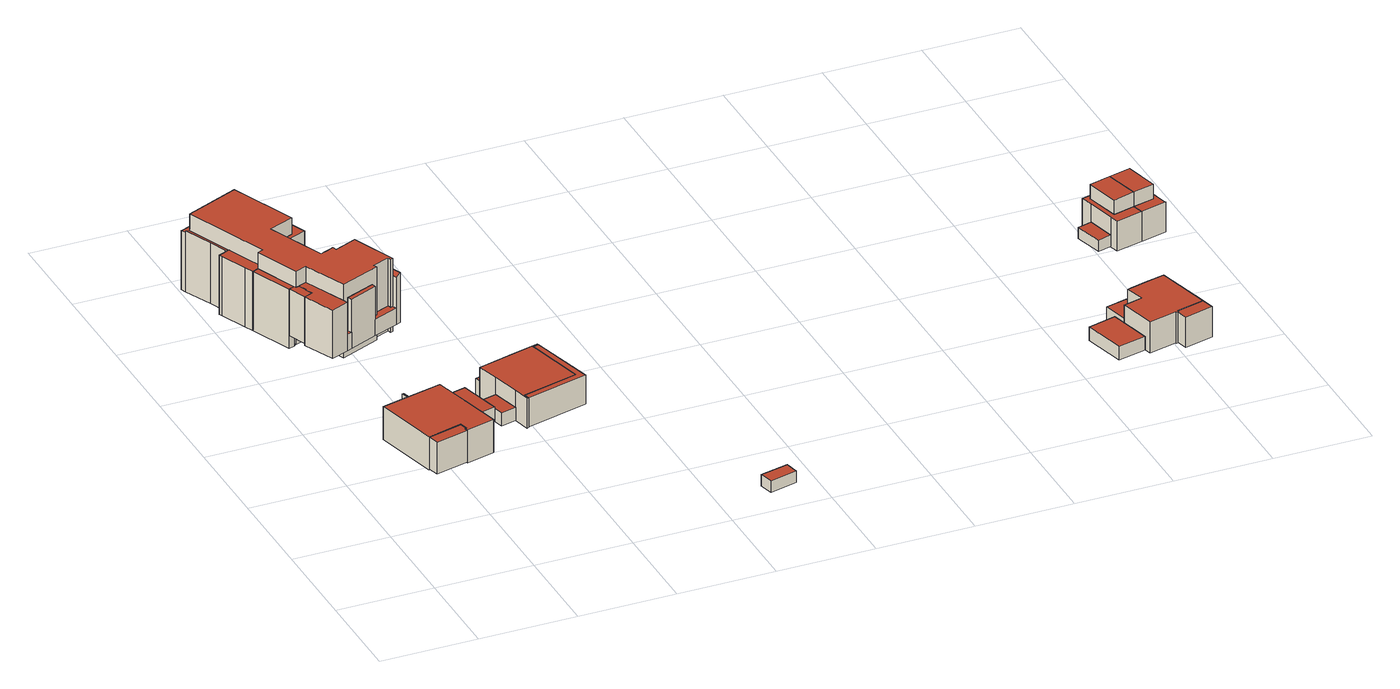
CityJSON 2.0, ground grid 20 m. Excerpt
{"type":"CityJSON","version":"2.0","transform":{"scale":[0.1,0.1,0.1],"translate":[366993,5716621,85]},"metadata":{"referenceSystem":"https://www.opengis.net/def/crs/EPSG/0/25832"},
"CityObjects":{
"building1":{"type":"Building","attributes":{"Gemeindeschluessel":"05513000","Geometrietyp2DReferenz":"3000","function":"31001_1010"},"address":[{"country":"Germany","locality":"Gelsenkirchen","thoroughfareNumber":"30","thoroughfareName":"Im Waldquartier"}],"children":["building1-1","building1-2","building1-3"]},
"building1-1":{"type":"BuildingPart","attributes":{"roofType":"1000","measuredHeight":7.19,"storeysAboveGround":2},"parents":["building1"],"geometry":[{"type":"MultiSurface","lod":"2","boundaries":[[[0,1,2,3]],[[4,5,1,0]],[[6,7,5,4]],[[8,9,7,6]],[[10,11,9,8]],[[12,13,11,10]],[[14,15,16,17]],[[18,19,15,14]],[[14,17,12,10,8,6,4,0,3,20,21,22,18]],[[23,24,2,1,5,7,9,11,13,16,15,19,25]],[[26,27,23,25]],[[22,21,28,29]],[[27,26,29,28]],[[27,30,24,23]],[[21,20,31,28]],[[28,31,30,27]],[[30,32,2,24]],[[20,3,33,31]],[[32,30,31,33]],[[12,17,34,35]],[[35,34,16,13]],[[36,26,25,19]],[[18,22,29,37]],[[26,36,37,29]]],"semantics":{"surfaces":[{"type":"WallSurface"},{"type":"RoofSurface"},{"type":"GroundSurface"},{"type":"ClosureSurface"}],"values":[0,0,0,0,0,0,0,0,1,2,0,0,3,0,0,3,0,0,3,0,3,0,0,3]}}]},
"building1-2":{"type":"BuildingPart","attributes":{"roofType":"1000","measuredHeight":6.84,"storeysAboveGround":2},"address":[{"country":"Germany","locality":"Gelsenkirchen","thoroughfareNumber":"30","thoroughfareName":"Im Waldquartier"}],"parents":["building1"],"geometry":[{"type":"Solid","lod":"2","boundaries":[[[[38,39,36,37]],[[33,32,39,38]],[[37,29,28,31,33,38]],[[30,27,26,36,39,32]],[[33,31,30,32]],[[31,28,27,30]],[[28,29,26,27]],[[29,37,36,26]]]],"semantics":{"surfaces":[{"type":"WallSurface"},{"type":"RoofSurface"},{"type":"GroundSurface"},{"type":"ClosureSurface"}],"values":[[0,0,1,2,3,3,3,3]]}}]},
"building1-3":{"type":"BuildingPart","attributes":{"roofType":"1000","measuredHeight":3.09,"storeysAboveGround":2},"address":[{"country":"Germany","locality":"Gelsenkirchen","thoroughfareNumber":"30","thoroughfareName":"Im Waldquartier"}],"parents":["building1"],"geometry":[{"type":"Solid","lod":"2","boundaries":[[[[40,41,42,43]],[[34,16,41,40]],[[44,45,13,35]],[[43,42,45,44]],[[35,34,40,43,44]],[[41,16,13,45,42]],[[34,35,13,16]]]],"semantics":{"surfaces":[{"type":"WallSurface"},{"type":"RoofSurface"},{"type":"GroundSurface"},{"type":"ClosureSurface"}],"values":[[0,0,0,0,1,2,3]]}}]},
"building2":{"type":"Building","attributes":{"Geometrietyp2DReferenz":"3000","Gemeindeschluessel":"05513000","function":"51009_1610","roofType":"2100","measuredHeight":3.42},"geometry":[{"type":"Solid","lod":"2","boundaries":[[[[46,13,45,47]],[[48,11,13,46]],[[49,9,11,48]],[[47,45,9,49]],[[48,46,47,49]],[[13,11,9,45]]]],"semantics":{"surfaces":[{"type":"WallSurface"},{"type":"RoofSurface"},{"type":"GroundSurface"}],"values":[[0,0,0,0,1,2]]}}]},
"building3":{"type":"Building","attributes":{"Gemeindeschluessel":"05513000","Geometrietyp2DReferenz":"3000","function":"31001_1010"},"address":[{"country":"Germany","locality":"Gelsenkirchen","thoroughfareNumber":"27","thoroughfareName":"Im Waldquartier"},{"country":"Germany","locality":"Gelsenkirchen","thoroughfareNumber":"31","thoroughfareName":"Im Waldquartier"},{"country":"Germany","locality":"Gelsenkirchen","thoroughfareNumber":"29","thoroughfareName":"Im Waldquartier"}],"children":["building3-1","building3-2","building3-3","building3-4","building3-5","building3-6","building3-7","building3-8","building3-9","building3-10","building3-11","building3-12","building3-13","building3-14"]},
"building3-1":{"type":"BuildingPart","attributes":{"roofType":"1000","measuredHeight":10.39,"storeysAboveGround":3},"parents":["building3"],"geometry":[{"type":"MultiSurface","lod":"2","boundaries":[[[50,51,52,53]],[[54,55,51,50]],[[53,56,57,58,59,60,61,54,50]],[[62,63,64,65,66,67,52,51,55]],[[68,69,62,55]],[[54,61,69,68]],[[69,70,63,62]],[[70,69,61,60]],[[70,71,64,63]],[[71,70,60,59]],[[71,72,65,64]],[[59,58,72,71]],[[58,57,66,65]],[[57,56,67,66]],[[56,53,73,74]],[[52,67,74,73]]],"semantics":{"surfaces":[{"type":"WallSurface"},{"type":"RoofSurface"},{"type":"GroundSurface"},{"type":"ClosureSurface"}],"values":[0,0,1,2,0,3,0,3,0,3,0,3,3,3,0,3]}}]},
"building3-2":{"type":"BuildingPart","attributes":{"roofType":"2100","measuredHeight":10.78,"storeysAboveGround":3},"parents":["building3"],"geometry":[{"type":"MultiSurface","lod":"2","boundaries":[[[75,76,77,78]],[[79,80,76,75]],[[79,75,78,81,82]],[[77,76,80,83,84]],[[85,86,77,84]],[[78,87,88]],[[88,87,86,85,81]],[[79,82,89,90]],[[83,80,90,89]],[[82,81,84,83]]],"semantics":{"surfaces":[{"type":"WallSurface"},{"type":"RoofSurface"},{"type":"GroundSurface"},{"type":"ClosureSurface"}],"values":[0,0,1,2,0,0,3,0,3,3]}}]},
"building3-3":{"type":"BuildingPart","attributes":{"roofType":"1000","measuredHeight":3.5,"storeysAboveGround":3},"parents":["building3"],"geometry":[{"type":"Solid","lod":"2","boundaries":[[[[73,52,91,92]],[[93,94,80,90]],[[89,95,96,97,98,74,73,92,99,100,93,90]],[[101,102,91,52,67,103,104,105,106,83,80,94]],[[93,100,101,94]],[[100,99,102,101]],[[99,92,91,102]],[[73,74,67,52]],[[74,98,103,67]],[[98,97,104,103]],[[97,96,105,104]],[[96,95,106,105]],[[95,89,83,106]],[[89,90,80,83]]]],"semantics":{"surfaces":[{"type":"WallSurface"},{"type":"RoofSurface"},{"type":"GroundSurface"},{"type":"ClosureSurface"}],"values":[[0,0,1,2,3,3,3,3,3,3,3,3,3,3]]}}]},
"building3-4":{"type":"BuildingPart","attributes":{"roofType":"1000","measuredHeight":15.65,"storeysAboveGround":3},"address":[{"country":"Germany","locality":"Gelsenkirchen","thoroughfareNumber":"27","thoroughfareName":"Im Waldquartier"}],"parents":["building3"],"geometry":[{"type":"MultiSurface","lod":"2","boundaries":[[[107,108,109,110]],[[111,112,113,114,115,116,117,118,107,110,119,120,121,122,123,124,125,126,127,128]],[[129,130,131,132,133,134,135,136,109,108,137,138,139,140,141,142,143,144,145,146]],[[66,65,72,147,129,146]],[[127,126,148,58,57]],[[57,58,65,66]],[[147,72,58,148]],[[147,149,150,129]],[[126,125,151,152,153,148]],[[148,153,149,147]],[[130,150,149,152,151]],[[125,124,154,151]],[[131,130,151,154]],[[124,123,155,156,154]],[[154,156,157,131]],[[156,155,132,157]],[[123,122,158,155]],[[133,132,155,158]],[[122,121,159,158]],[[134,133,158,159]],[[121,120,160,161,162,159]],[[159,162,163,134]],[[135,163,162,161,160]],[[120,119,164,160]],[[136,135,160,164]],[[119,110,165,164]],[[109,136,164,165]],[[166,167,137,108]],[[107,118,168,169]],[[167,166,169,168]],[[167,170,138,137]],[[118,117,171,168]],[[170,167,168,171]],[[170,172,173,174,139,138]],[[117,116,175,176,171]],[[174,173,176,175]],[[173,172,170,171,176]],[[174,85,84,83,140,139]],[[116,115,82,81,177,175]],[[83,84,81,82]],[[175,177,81,85,174]],[[83,106,141,140]],[[115,114,95,89]],[[106,83,89,95]],[[106,105,142,141]],[[114,113,96,95]],[[105,106,95,96]],[[105,104,143,142]],[[113,112,97,96]],[[104,105,96,97]],[[104,103,144,143]],[[112,111,98,97]],[[103,104,97,98]],[[103,67,145,144]],[[111,128,74,98]],[[67,103,98,74]],[[67,66,146,145]],[[128,127,57,56]],[[66,67,56,57]]],"semantics":{"surfaces":[{"type":"WallSurface"},{"type":"RoofSurface"},{"type":"GroundSurface"},{"type":"ClosureSurface"}],"values":[0,1,2,0,0,3,3,0,0,3,3,0,3,0,3,3,0,3,0,3,0,3,3,0,3,0,3,0,0,3,0,0,3,0,0,3,3,0,0,3,3,0,0,3,0,0,3,0,0,3,0,0,3,0,0,3,0,0,3]}}]},
"building3-5":{"type":"BuildingPart","attributes":{"roofType":"1000","measuredHeight":10.53,"storeysAboveGround":3},"address":[{"country":"Germany","locality":"Gelsenkirchen","thoroughfareNumber":"27","thoroughfareName":"Im Waldquartier"}],"parents":["building3"],"geometry":[{"type":"MultiSurface","lod":"2","boundaries":[[[178,91,94,179]],[[179,180,181,178]],[[101,94,91,102]],[[181,180,100,99]],[[101,102,99,100]],[[180,179,93,100]],[[94,101,100,93]],[[178,181,99,92]],[[102,91,92,99]]],"semantics":{"surfaces":[{"type":"WallSurface"},{"type":"RoofSurface"},{"type":"GroundSurface"},{"type":"ClosureSurface"}],"values":[0,1,2,0,3,0,3,0,3]}}]},
"building3-6":{"type":"BuildingPart","attributes":{"roofType":"1000","measuredHeight":10.2,"storeysAboveGround":3},"address":[{"country":"Germany","locality":"Gelsenkirchen","thoroughfareNumber":"27","thoroughfareName":"Im Waldquartier"}],"parents":["building3"],"geometry":[{"type":"MultiSurface","lod":"2","boundaries":[[[87,86,182,183]],[[87,183,184,176,175,177]],[[173,185,182,86,85,174]],[[175,176,173,174]],[[184,185,173,176]],[[183,182,185,184]],[[177,81,88]],[[87,88,81,85,86]],[[81,177,175,174,85]]],"semantics":{"surfaces":[{"type":"WallSurface"},{"type":"RoofSurface"},{"type":"GroundSurface"},{"type":"ClosureSurface"}],"values":[0,1,2,3,3,3,0,3,3]}}]},
"building3-7":{"type":"BuildingPart","attributes":{"roofType":"1000","measuredHeight":9.99,"storeysAboveGround":3},"address":[{"country":"Germany","locality":"Gelsenkirchen","thoroughfareNumber":"27","thoroughfareName":"Im Waldquartier"}],"parents":["building3"],"geometry":[{"type":"MultiSurface","lod":"2","boundaries":[[[186,187,68,54]],[[61,60,59,58,148,153,186,54]],[[149,147,72,71,70,69,68,187]],[[186,153,152,188]],[[149,187,188,152]],[[153,148,147,149]],[[148,58,72,147]],[[58,59,71,72]],[[59,60,70,71]],[[60,61,69,70]],[[61,54,68,69]]],"semantics":{"surfaces":[{"type":"WallSurface"},{"type":"RoofSurface"},{"type":"GroundSurface"},{"type":"ClosureSurface"}],"values":[0,1,2,0,3,3,3,3,3,3,3]}}]},
"building3-8":{"type":"BuildingPart","attributes":{"roofType":"1000","measuredHeight":12.66,"storeysAboveGround":3},"address":[{"country":"Germany","locality":"Gelsenkirchen","thoroughfareNumber":"27","thoroughfareName":"Im Waldquartier"}],"parents":["building3"],"geometry":[{"type":"MultiSurface","lod":"2","boundaries":[[[189,190,191,192]],[[193,194,190,189]],[[195,196,194,193]],[[197,198,196,195]],[[193,189,192,158,159,162,197,195]],[[199,200,201,191,190,194,196,198]],[[197,162,199,198]],[[163,134,200,199]],[[162,159,134,163]],[[134,133,201,200]],[[159,158,133,134]],[[192,191,201,158]]],"semantics":{"surfaces":[{"type":"WallSurface"},{"type":"RoofSurface"},{"type":"GroundSurface"},{"type":"ClosureSurface"}],"values":[0,0,0,0,1,2,3,0,3,0,3,3]}}]},
"building3-9":{"type":"BuildingPart","attributes":{"roofType":"1000","measuredHeight":12.73,"storeysAboveGround":3},"parents":["building3"],"geometry":[{"type":"MultiSurface","lod":"2","boundaries":[[[202,203,204,205]],[[206,207,203,202]],[[208,209,210,211]],[[205,204,209,208]],[[211,151,154,156,206,202,205,208]],[[203,207,212,213,214,210,209,204]],[[206,215,156,212,207]],[[157,131,213,212]],[[156,154,131,157]],[[131,130,214,213]],[[154,151,130,131]],[[151,211,210,214]]],"semantics":{"surfaces":[{"type":"WallSurface"},{"type":"RoofSurface"},{"type":"GroundSurface"},{"type":"ClosureSurface"}],"values":[0,0,0,0,1,2,3,0,3,0,3,3]}}]},
"building3-10":{"type":"BuildingPart","attributes":{"roofType":"1000","measuredHeight":12.75,"storeysAboveGround":3},"parents":["building3"],"geometry":[{"type":"MultiSurface","lod":"2","boundaries":[[[211,210,216,188]],[[152,151,211,188]],[[214,217,216,210]],[[214,210,211,151]],[[130,150,217,214]],[[151,152,149,150,130]],[[149,187,216,217]],[[152,188,187,149]]],"semantics":{"surfaces":[{"type":"WallSurface"},{"type":"RoofSurface"},{"type":"GroundSurface"},{"type":"ClosureSurface"}],"values":[0,1,2,3,0,3,0,3]}}]},
"building3-11":{"type":"BuildingPart","attributes":{"roofType":"2100","measuredHeight":13.05,"storeysAboveGround":3},"parents":["building3"],"geometry":[{"type":"MultiSurface","lod":"2","boundaries":[[[218,219,207,220]],[[221,222,219,218]],[[220,156,155,221,218]],[[223,212,207,219,222]],[[221,155,224]],[[223,222,224,155]],[[132,157,212,223]],[[157,132,155,156]],[[220,206,215]],[[156,215,206,207,212]]],"semantics":{"surfaces":[{"type":"WallSurface"},{"type":"RoofSurface"},{"type":"GroundSurface"},{"type":"ClosureSurface"}],"values":[0,0,1,2,0,3,0,3,0,3]}}]},
"building3-12":{"type":"BuildingPart","attributes":{"roofType":"1000","measuredHeight":12.66,"storeysAboveGround":3},"parents":["building3"],"geometry":[{"type":"MultiSurface","lod":"2","boundaries":[[[225,226,222,224]],[[227,228,226,225]],[[229,230,228,227]],[[192,191,230,229]],[[192,229,227,225,224,155,158]],[[222,226,228,230,191,201,223]],[[155,224,222,223]],[[158,201,191,192]],[[133,132,223,201]],[[158,155,132,133]]],"semantics":{"surfaces":[{"type":"WallSurface"},{"type":"RoofSurface"},{"type":"GroundSurface"},{"type":"ClosureSurface"}],"values":[0,0,0,0,1,2,3,3,0,3]}}]},
"building3-13":{"type":"BuildingPart","attributes":{"roofType":"2100","measuredHeight":13.13,"storeysAboveGround":3},"parents":["building3"],"geometry":[{"type":"MultiSurface","lod":"2","boundaries":[[[165,231,198,232]],[[165,232,161,160,164]],[[199,198,231,233,234]],[[135,163,199,234]],[[161,162,163,135,160]],[[161,232,197,162]],[[198,199,162,197]],[[109,136,233,231]],[[165,164,136,109]],[[136,135,234,233]],[[164,160,135,136]]],"semantics":{"surfaces":[{"type":"WallSurface"},{"type":"RoofSurface"},{"type":"GroundSurface"},{"type":"ClosureSurface"}],"values":[0,1,2,0,3,0,3,0,3,0,3]}}]},
"building3-14":{"type":"BuildingPart","attributes":{"roofType":"1000","measuredHeight":10.29,"storeysAboveGround":3},"address":[{"country":"Germany","locality":"Gelsenkirchen","thoroughfareNumber":"27","thoroughfareName":"Im Waldquartier"}],"parents":["building3"],"geometry":[{"type":"MultiSurface","lod":"2","boundaries":[[[235,236,166,169]],[[237,238,236,235]],[[239,240,238,237]],[[183,241,240,239]],[[176,184,183,239,237,235,169,168,171]],[[166,236,238,240,241,242,172,170,167]],[[168,169,166,167]],[[182,185,242,241]],[[183,184,185,182]],[[185,173,172,242]],[[184,176,173,185]],[[176,171,170,172,173]],[[171,168,167,170]]],"semantics":{"surfaces":[{"type":"WallSurface"},{"type":"RoofSurface"},{"type":"GroundSurface"},{"type":"ClosureSurface"}],"values":[0,0,0,0,1,2,3,0,3,0,3,3,3]}}]},
"building4":{"type":"Building","attributes":{"Geometrietyp2DReferenz":"3000","Gemeindeschluessel":"05513000","function":"31001_2463","roofType":"1000","measuredHeight":2.78,"storeysAboveGround":1},"address":[{"country":"Germany","locality":"Gelsenkirchen","thoroughfareNumber":"32","thoroughfareName":"Im Waldquartier"}],"geometry":[{"type":"Solid","lod":"2","boundaries":[[[[243,244,245,246]],[[247,248,244,243]],[[249,250,248,247]],[[246,245,250,249]],[[247,243,246,249]],[[244,248,250,245]]]],"semantics":{"surfaces":[{"type":"WallSurface"},{"type":"RoofSurface"},{"type":"GroundSurface"}],"values":[[0,0,0,0,1,2]]}}]},
"building5":{"type":"Building","attributes":{"Geometrietyp2DReferenz":"3000","Gemeindeschluessel":"05513000","function":"51009_1610","roofType":"1000","measuredHeight":3.34},"geometry":[{"type":"Solid","lod":"2","boundaries":[[[[251,252,253,254]],[[255,256,252,251]],[[257,258,256,255]],[[254,253,258,257]],[[255,251,254,257]],[[252,256,258,253]]]],"semantics":{"surfaces":[{"type":"WallSurface"},{"type":"RoofSurface"},{"type":"GroundSurface"}],"values":[[0,0,0,0,1,2]]}}]},
"building6":{"type":"Building","attributes":{"Geometrietyp2DReferenz":"3000","Gemeindeschluessel":"05513000","function":"31001_1010","roofType":"1000","measuredHeight":6.38,"storeysAboveGround":2},"address":[{"country":"Germany","locality":"Gelsenkirchen","thoroughfareNumber":"32","thoroughfareName":"Im Waldquartier"}],"geometry":[{"type":"Solid","lod":"2","boundaries":[[[[259,260,252,261]],[[262,263,260,259]],[[264,265,263,262]],[[266,267,265,264]],[[268,269,267,266]],[[270,271,269,268]],[[272,273,271,270]],[[274,244,273,272]],[[275,245,244,274]],[[276,256,245,275]],[[261,252,256,276]],[[275,274,272,270,268,266,264,262,259,261,276]],[[260,263,265,267,269,271,273,244,245,256,252]]]],"semantics":{"surfaces":[{"type":"WallSurface"},{"type":"RoofSurface"},{"type":"GroundSurface"}],"values":[[0,0,0,0,0,0,0,0,0,0,0,1,2]]}}]},
"building7":{"type":"Building","attributes":{"Geometrietyp2DReferenz":"3000","Gemeindeschluessel":"05513000","function":"51009_1610","roofType":"1000","measuredHeight":6.18},"geometry":[{"type":"Solid","lod":"2","boundaries":[[[[264,277,278,266]],[[262,279,277,264]],[[280,281,279,262]],[[270,282,281,280]],[[268,283,282,270]],[[266,278,283,268]],[[270,280,262,264,266,268]],[[277,279,281,282,283,278]]]],"semantics":{"surfaces":[{"type":"WallSurface"},{"type":"RoofSurface"},{"type":"GroundSurface"}],"values":[[0,0,0,0,0,0,1,2]]}}]},
"building8":{"type":"Building","attributes":{"Geometrietyp2DReferenz":"3000","Gemeindeschluessel":"05513000","function":"31001_2463","roofType":"1000","measuredHeight":2.57},"address":[{"country":"Germany","locality":"Gelsenkirchen","thoroughfareNumber":"142","thoroughfareName":"Westerholter Straße"}],"geometry":[{"type":"Solid","lod":"2","boundaries":[[[[284,285,286,287]],[[288,289,285,284]],[[290,291,289,288]],[[287,286,291,290]],[[288,284,287,290]],[[285,289,291,286]]]],"semantics":{"surfaces":[{"type":"WallSurface"},{"type":"RoofSurface"},{"type":"GroundSurface"}],"values":[[0,0,0,0,1,2]]}}]},
"building9":{"type":"Building","attributes":{"Geometrietyp2DReferenz":"3000","Gemeindeschluessel":"05513000","function":"31001_2463","roofType":"1000","measuredHeight":2.97,"storeysAboveGround":1},"address":[{"country":"Germany","locality":"Gelsenkirchen","thoroughfareNumber":"12","thoroughfareName":"An der Baumschule"}],"geometry":[{"type":"Solid","lod":"2","boundaries":[[[[292,293,294,295]],[[296,297,293,292]],[[298,299,297,296]],[[295,294,299,298]],[[296,292,295,298]],[[293,297,299,294]]]],"semantics":{"surfaces":[{"type":"WallSurface"},{"type":"RoofSurface"},{"type":"GroundSurface"}],"values":[[0,0,0,0,1,2]]}}]},
"building10":{"type":"Building","attributes":{"Gemeindeschluessel":"05513000","Geometrietyp2DReferenz":"3000","function":"31001_1010"},"address":[{"country":"Germany","locality":"Gelsenkirchen","thoroughfareNumber":"12","thoroughfareName":"An der Baumschule"}],"children":["building10-1","building10-2","building10-3"]},
"building10-1":{"type":"BuildingPart","attributes":{"roofType":"1000","measuredHeight":6.73,"storeysAboveGround":2},"parents":["building10"],"geometry":[{"type":"MultiSurface","lod":"2","boundaries":[[[300,301,302,303]],[[304,305,301,300]],[[306,307,305,304]],[[308,309,310,311]],[[312,313,309,308]],[[314,315,313,312]],[[316,317,315,314]],[[312,308,311,318,319,306,304,300,303,320,321,316,314]],[[322,323,302,301,305,307,324,325,310,309,313,315,317]],[[316,321,326,327]],[[322,317,327,326]],[[321,320,328,326]],[[323,322,326,328]],[[320,303,329,328]],[[302,323,328,329]],[[330,331,324,307]],[[331,330,306,319]],[[331,332,325,324]],[[332,331,319,318]],[[332,333,310,325]],[[333,332,318,311]]],"semantics":{"surfaces":[{"type":"WallSurface"},{"type":"RoofSurface"},{"type":"GroundSurface"},{"type":"ClosureSurface"}],"values":[0,0,0,0,0,0,0,1,2,0,3,0,3,0,3,0,3,0,3,0,3]}}]},
"building10-2":{"type":"BuildingPart","attributes":{"roofType":"1000","measuredHeight":3.8,"storeysAboveGround":2},"address":[{"country":"Germany","locality":"Gelsenkirchen","thoroughfareNumber":"12","thoroughfareName":"An der Baumschule"}],"parents":["building10"],"geometry":[{"type":"Solid","lod":"2","boundaries":[[[[329,302,334,335]],[[336,337,317,327]],[[335,334,337,336]],[[327,326,328,329,335,336]],[[302,323,322,317,337,334]],[[329,328,323,302]],[[328,326,322,323]],[[326,327,317,322]]]],"semantics":{"surfaces":[{"type":"WallSurface"},{"type":"RoofSurface"},{"type":"GroundSurface"},{"type":"ClosureSurface"}],"values":[[0,0,0,1,2,3,3,3]]}}]},
"building10-3":{"type":"BuildingPart","attributes":{"roofType":"1000","measuredHeight":6.46,"storeysAboveGround":2},"address":[{"country":"Germany","locality":"Gelsenkirchen","thoroughfareNumber":"12","thoroughfareName":"An der Baumschule"}],"parents":["building10"],"geometry":[{"type":"Solid","lod":"2","boundaries":[[[[338,339,330,306]],[[340,341,339,338]],[[311,333,341,340]],[[338,306,319,318,311,340]],[[332,331,330,339,341,333]],[[311,318,332,333]],[[318,319,331,332]],[[319,306,330,331]]]],"semantics":{"surfaces":[{"type":"WallSurface"},{"type":"RoofSurface"},{"type":"GroundSurface"},{"type":"ClosureSurface"}],"values":[[0,0,0,1,2,3,3,3]]}}]},
"building11":{"type":"Building","attributes":{"Geometrietyp2DReferenz":"3000","Gemeindeschluessel":"05513000","function":"51009_1610","roofType":"1000","measuredHeight":3.82},"geometry":[{"type":"Solid","lod":"2","boundaries":[[[[342,301,343,344]],[[329,302,301,342]],[[335,334,302,329]],[[344,343,334,335]],[[329,342,344,335]],[[301,302,334,343]]]],"semantics":{"surfaces":[{"type":"WallSurface"},{"type":"RoofSurface"},{"type":"GroundSurface"}],"values":[[0,0,0,0,1,2]]}}]},
"building12":{"type":"Building","attributes":{"Geometrietyp2DReferenz":"3000","Gemeindeschluessel":"05513000","function":"31001_2463","roofType":"1000","measuredHeight":2.43,"storeysAboveGround":1},"address":[{"country":"Germany","locality":"Gelsenkirchen","thoroughfareNumber":"1","thoroughfareName":"An der Baumschule"}],"geometry":[{"type":"Solid","lod":"2","boundaries":[[[[345,346,347,348]],[[349,350,346,345]],[[351,352,350,349]],[[348,347,352,351]],[[349,345,348,351]],[[346,350,352,347]]]],"semantics":{"surfaces":[{"type":"WallSurface"},{"type":"RoofSurface"},{"type":"GroundSurface"}],"values":[[0,0,0,0,1,2]]}}]},
"building13":{"type":"Building","attributes":{"Gemeindeschluessel":"05513000","Geometrietyp2DReferenz":"3000","function":"31001_1010"},"address":[{"country":"Germany","locality":"Gelsenkirchen","thoroughfareNumber":"1","thoroughfareName":"An der Baumschule"}],"children":["building13-1","building13-2"]},
"building13-1":{"type":"BuildingPart","attributes":{"roofType":"1000","measuredHeight":6.35,"storeysAboveGround":2},"parents":["building13"],"geometry":[{"type":"Solid","lod":"2","boundaries":[[[[353,354,355,356]],[[357,358,354,353]],[[359,360,358,357]],[[361,362,360,359]],[[363,364,365,366]],[[367,368,364,363]],[[356,355,368,367]],[[363,366,369,370,361,359,357,353,356,367]],[[354,358,360,362,371,372,365,364,368,355]],[[361,370,371,362]],[[370,369,372,371]],[[369,366,365,372]]]],"semantics":{"surfaces":[{"type":"WallSurface"},{"type":"RoofSurface"},{"type":"GroundSurface"},{"type":"ClosureSurface"}],"values":[[0,0,0,0,0,0,0,1,2,3,3,3]]}}]},
"building13-2":{"type":"BuildingPart","attributes":{"roofType":"1000","measuredHeight":9.42,"storeysAboveGround":2},"address":[{"country":"Germany","locality":"Gelsenkirchen","thoroughfareNumber":"1","thoroughfareName":"An der Baumschule"}],"parents":["building13"],"geometry":[{"type":"MultiSurface","lod":"2","boundaries":[[[373,365,362,374]],[[373,374,375,376]],[[362,365,372,371]],[[375,374,361,370]],[[362,371,370,361]],[[373,376,369,366]],[[372,365,366,369]],[[376,375,370,369]],[[371,372,369,370]]],"semantics":{"surfaces":[{"type":"WallSurface"},{"type":"RoofSurface"},{"type":"GroundSurface"},{"type":"ClosureSurface"}],"values":[0,1,2,0,3,0,3,0,3]}}]},
"building14":{"type":"Building","attributes":{"Gemeindeschluessel":"05513000","Geometrietyp2DReferenz":"3000","function":"31001_1010"},"address":[{"country":"Germany","locality":"Gelsenkirchen","thoroughfareNumber":"3","thoroughfareName":"An der Baumschule"}],"children":["building14-1","building14-2"]},
"building14-1":{"type":"BuildingPart","attributes":{"roofType":"1000","measuredHeight":6.38,"storeysAboveGround":2},"parents":["building14"],"geometry":[{"type":"Solid","lod":"2","boundaries":[[[[359,360,362,361]],[[377,378,360,359]],[[379,380,378,377]],[[381,382,380,379]],[[383,384,382,381]],[[363,364,384,383]],[[366,365,364,363]],[[383,381,379,377,359,361,385,386,366,363]],[[387,388,362,360,378,380,382,384,364,365]],[[366,386,387,365]],[[386,385,388,387]],[[385,361,362,388]]]],"semantics":{"surfaces":[{"type":"WallSurface"},{"type":"RoofSurface"},{"type":"GroundSurface"},{"type":"ClosureSurface"}],"values":[[0,0,0,0,0,0,0,1,2,3,3,3]]}}]},
"building14-2":{"type":"BuildingPart","attributes":{"roofType":"1000","measuredHeight":9.43,"storeysAboveGround":2},"address":[{"country":"Germany","locality":"Gelsenkirchen","thoroughfareNumber":"3","thoroughfareName":"An der Baumschule"}],"parents":["building14"],"geometry":[{"type":"MultiSurface","lod":"2","boundaries":[[[374,362,365,373]],[[389,390,374,373]],[[388,387,365,362]],[[374,390,385,361]],[[388,362,361,385]],[[390,389,386,385]],[[387,388,385,386]],[[389,373,366,386]],[[365,387,386,366]]],"semantics":{"surfaces":[{"type":"WallSurface"},{"type":"RoofSurface"},{"type":"GroundSurface"},{"type":"ClosureSurface"}],"values":[0,1,2,0,3,0,3,0,3]}}]}
},
"vertices":[
[108,477,103],[108,477,32],[141,344,32],[141,344,103],[162,490,103],[162,490,32],[158,505,103],[158,505,32],[161,505,103],[161,505,32],[165,491,103],[165,491,32],[235,508,103],[235,508,32],[275,353,103],[275,353,32],[254,436,32],[254,436,103],[216,338,103],[216,338,32],[213,362,103],[217,344,103],[214,344,103],[217,344,32],[213,362,32],[214,344,32],[214,344,34],[217,344,34],[217,344,102],[214,344,102],[213,362,34],[213,362,102],[141,344,34],[141,344,102],[254,436,63],[235,508,63],[216,338,34],[216,338,102],
[147,321,102],[147,321,34],
[322,453,63],[322,453,32],[300,540,32],[300,540,63],[232,523,63],[232,523,32],
[235,508,61],[232,523,66],[165,491,61],[161,505,66],
[145,791,129],[145,791,25],[181,806,25],[181,806,129],[117,856,129],[117,856,25],[177,815,129],[140,903,129],[123,896,129],[130,879,129],[129,878,129],[135,863,129],[135,863,25],[129,878,25],[130,879,25],[123,896,25],[140,903,25],[177,815,25],[117,856,29],[135,863,29],[129,878,29],[130,879,29],[123,896,29],[181,806,60],[177,815,60],
[311,860,132],[311,860,25],[273,953,25],[273,953,132],[302,856,126],[302,856,25],[264,949,126],[298,865,126],[298,865,25],[264,949,25],[264,949,28],[273,953,28],[273,953,130],[270,951,130],[298,865,60],[302,856,60],
[191,810,25],[191,810,60],[250,835,60],[250,835,25],[293,863,60],[291,870,60],[256,855,60],[259,849,60],[187,818,60],[247,843,60],[247,843,25],[187,818,25],[259,849,25],[256,855,25],[291,870,25],[293,863,25],
[206,942,163],[206,942,6],[194,937,6],[194,937,163],[259,849,163],[256,855,163],[291,870,163],[293,863,163],[298,865,163],[261,955,163],[216,936,163],[213,945,163],[184,933,163],[135,1052,163],[187,1073,163],[131,1208,163],[20,1161,163],[91,989,163],[80,985,163],[117,894,163],[140,903,163],[177,815,163],[117,894,6],[80,985,6],[91,989,6],[20,1161,6],[131,1208,6],[187,1073,6],[135,1052,6],[184,933,6],[213,945,6],[216,936,6],[261,955,6],[298,865,6],[293,863,6],[291,870,6],[256,855,6],[259,849,6],[177,815,6],[140,903,6],[117,894,29],[117,894,129],[115,898,29],[115,898,6],[80,985,128],[115,898,128],[115,898,129],[91,989,128],[20,1161,128],[58,1068,128],[58,1068,6],[131,1208,128],[187,1073,128],[135,1052,126],[144,1056,132],[144,1056,128],[144,1056,6],[184,933,126],[194,937,132],[206,942,27],[213,945,27],[213,945,130],[206,942,130],[216,936,27],[216,936,130],[260,955,27],[260,955,28],[261,955,28],[261,955,130],[260,955,130],[264,949,130],
[191,810,131],[250,835,131],[247,843,131],[187,818,131],
[266,969,28],[266,969,130],[256,964,130],[256,964,28],
[102,893,129],[102,893,29],[102,893,128],
[140,1222,128],[140,1222,1],[127,1217,1],[127,1217,128],[150,1226,128],[150,1226,1],[213,1074,128],[213,1074,1],[148,1048,128],[148,1048,1],[144,1056,1],[187,1073,1],[131,1208,1],
[34,1058,128],[34,1058,1],[36,1052,1],[36,1052,128],[49,1064,128],[49,1064,1],[59,997,128],[59,997,1],[67,979,1],[67,979,128],[58,1068,1],[91,989,1],[80,985,1],[58,1067,128],
[102,893,1],[115,898,1],
[35,1099,131],[35,1099,1],[49,1064,131],[10,1157,132],[10,1157,1],[20,1161,1],[10,1157,128],
[6,1167,128],[6,1167,1],[12,1169,128],[12,1169,1],[47,1184,128],[47,1184,1],
[194,937,1],[148,1048,132],[184,933,1],[135,1052,1],
[203,948,130],[203,948,27],[262,973,130],[262,973,27],[264,974,130],[264,974,27],[266,969,27],[256,964,27],
[359,441,60],[359,441,32],[344,499,32],[344,499,60],[327,433,60],[327,433,32],[312,491,60],[312,491,32],
[417,567,66],[417,567,32],[414,579,32],[414,579,66],[332,545,66],[332,545,32],[329,557,66],[329,557,32],
[463,579,96],[463,579,32],[417,567,96],[464,576,96],[464,576,32],[452,573,96],[452,573,32],[483,450,96],[483,450,32],[367,420,96],[367,420,32],[370,408,96],[370,408,32],[367,407,96],[367,407,32],[359,441,96],[344,499,96],[332,545,96],
[452,573,34],[483,450,34],[464,576,34],[499,440,96],[499,440,34],[370,408,34],[367,420,34],
[736,16,65],[736,16,40],[730,44,40],[730,44,65],[679,2,65],[679,2,40],[672,31,65],[672,31,40],
[1520,201,63],[1520,201,34],[1498,289,34],[1498,289,63],[1462,187,63],[1462,187,34],[1440,274,63],[1440,274,34],
[1574,321,101],[1574,321,34],[1540,312,34],[1540,312,101],[1615,331,101],[1615,331,34],[1644,217,101],[1644,217,34],[1582,199,101],[1582,199,34],[1585,199,34],[1585,199,101],[1582,201,101],[1582,201,34],[1524,187,101],[1524,187,34],[1505,261,101],[1505,261,34],[1588,200,101],[1587,203,101],[1533,310,101],[1544,271,101],[1544,271,34],[1533,310,34],[1587,203,34],[1588,200,34],[1544,271,72],[1505,261,72],[1533,310,72],[1540,312,72],[1644,217,36],[1587,203,36],[1588,200,36],[1585,199,36],
[1537,324,34],[1537,324,72],[1492,313,72],[1492,313,34],
[1651,191,101],[1651,191,36],[1591,175,101],[1591,175,36],
[1574,321,72],[1571,333,34],[1571,333,72],
[1612,565,59],[1612,565,35],[1598,623,35],[1598,623,59],[1584,557,59],[1584,557,35],[1569,615,59],[1569,615,35],
[1598,623,98],[1598,623,34],[1612,565,34],[1612,565,98],[1591,647,98],[1591,647,34],[1646,661,98],[1646,661,34],[1648,652,98],[1648,652,34],[1672,560,98],[1672,560,34],[1666,582,34],[1666,582,98],[1617,546,98],[1617,546,34],[1621,570,98],[1604,640,98],[1604,640,34],[1621,570,34],
[1666,582,129],[1648,652,129],[1604,640,129],[1621,570,129],
[1700,675,98],[1700,675,34],[1710,637,98],[1710,637,34],[1724,579,98],[1724,579,34],[1726,573,98],[1726,573,34],[1693,663,98],[1710,593,98],[1710,593,34],[1693,663,34],
[1710,593,129],[1693,663,129]
]}
